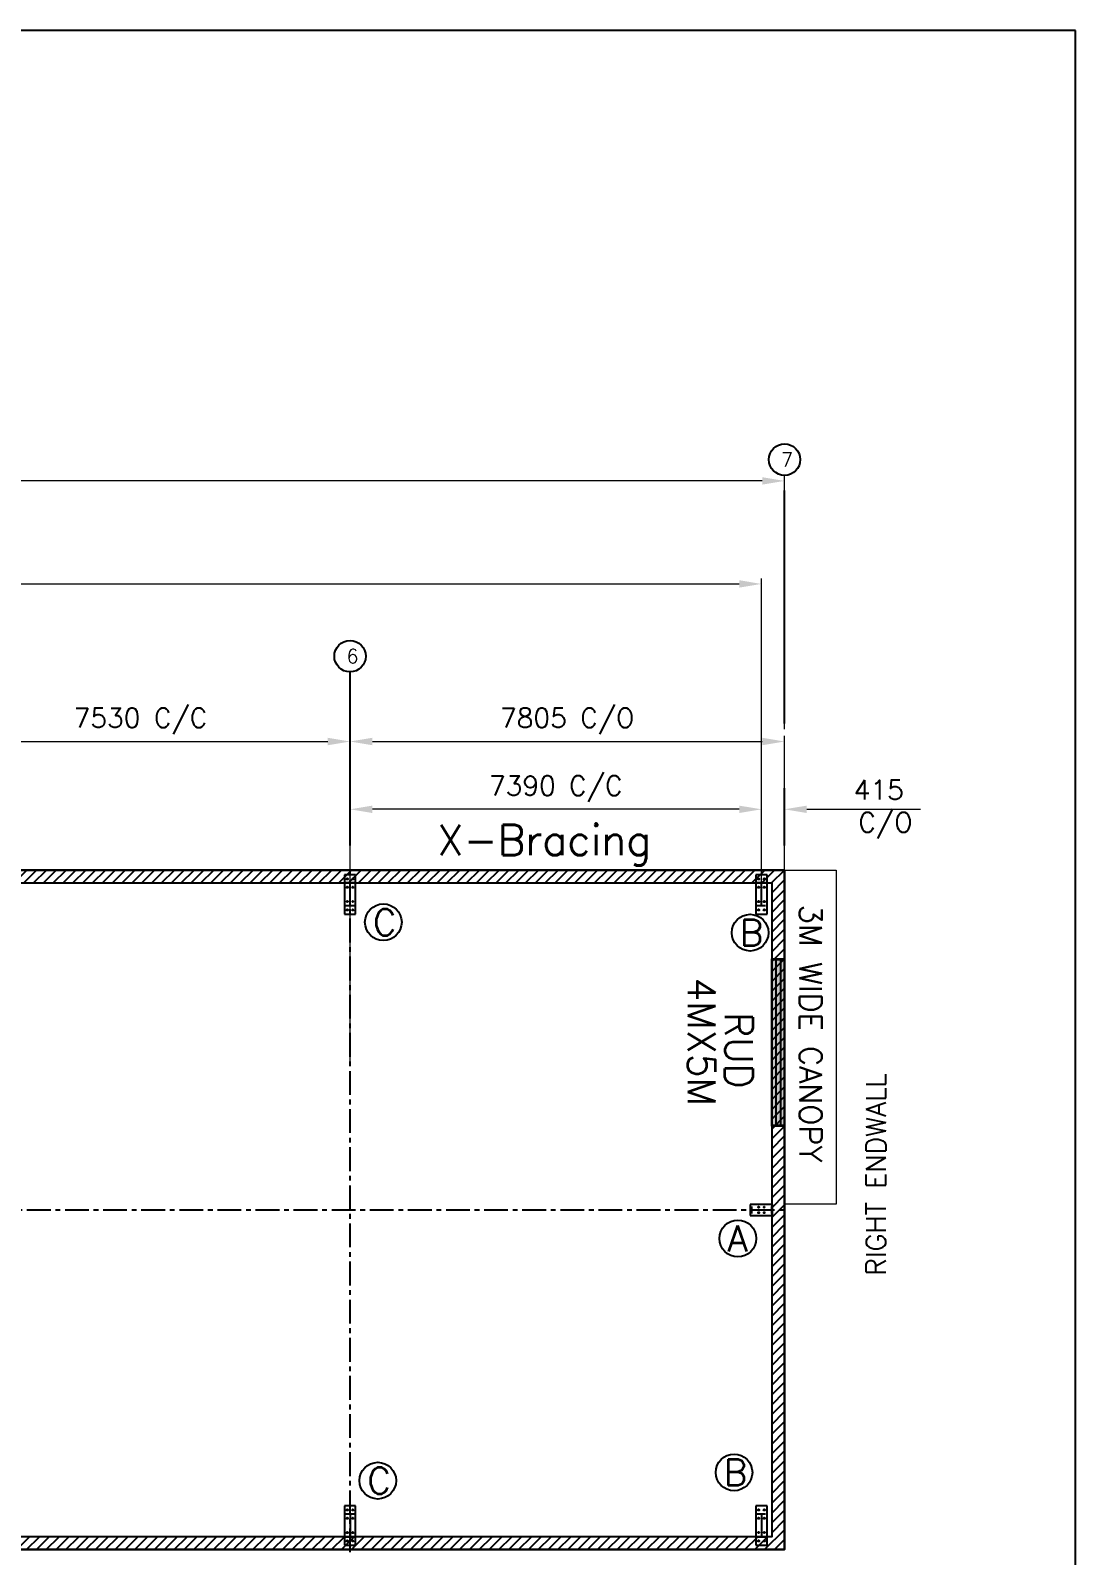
# Model space of a CAD drawing. Header units: millimetres. Extents: x -19676 to 167235, y 1586 to 44760.
# Drawn here: x 148462 to 167235, y 17380 to 44760 of the extents above; entities that cross this region are included whole.
import ezdxf

# ---------------------------------------------------------------- set-up
doc = ezdxf.new("R2010")
doc.units = ezdxf.units.MM
doc.header["$MEASUREMENT"] = 0
doc.linetypes.add('CENTER', pattern=[684.416, 427.76, -85.552, 85.552, -85.552])
doc.linetypes.add('CONTIN', pattern=[0])
doc.layers.get('0').update_dxf_attribs({"linetype": 'CONTIN'})
doc.layers.get('Defpoints').update_dxf_attribs({"linetype": 'CONTINUOUS'})
for name, color, linetype in [('1', 7, 'CONTIN'), ('10', 10, 'CONTIN'), ('12', 6, 'CONTIN'), ('13', 1, 'CONTIN'), ('16', 7, 'CONTIN'), ('2', 6, 'CONTIN'), ('22', 7, 'CONTIN'), ('27', 1, 'CENTER')]:
    doc.layers.add(name, color=color, linetype=linetype)
doc.styles.add('SIMPLEX', font='SIMPLEX')
doc.dimstyles.new('FOR D', dxfattribs={"dimscale": 100, "dimtxt": 4, "dimasz": 4, "dimexe": 1, "dimexo": 1, "dimgap": 1, "dimtad": 1, "dimdec": 0, "dimzin": 0, "dimdsep": 46, "dimtxsty": 'SIMPLEX', "dimcen": 1, "dimclrd": 6, "dimclre": 6, "dimclrt": 7, "dimadec": 0, "dimazin": 0, "dimtfac": 1, "dimtdec": 0, "dimtofl": 0, "dimtmove": 0, "dimatfit": 3, "dimfxl": 1, "dimtolj": 1, "dimtzin": 0, "dimlwd": 0, "dimlwe": 0, "dimarcsym": 1})

# ---------------------------------------------------------------- blocks, each defined once
blk = doc.blocks.new('WCOL')
for p, q in [((-225.857, 440.421), (225.857, 440.421)), ((0, 440.421), (0, 0)), ((-225.857, 0), (225.857, 0))]:
    blk.add_line(p, q)
blk = doc.blocks.new('BOLT_0')
at = {"layer": '1'}
blk.add_circle((0, 0), 25.4, dxfattribs=at)
blk = doc.blocks.new('*D35353535')
at = {"color": 6, "linetype": 'Continuous', "lineweight": 0}
for p, q in [((146673, 26228), (146673, 32094)), ((154203, 26201), (154203, 32094)), ((147073, 31994), (153803, 31994))]:
    blk.add_line(p, q, dxfattribs=at)
at = {"color": 6, "linetype": 'Continuous'}
for points in [[(147073, 32061), (147073, 31927), (146673, 31994)], [(153803, 31927), (153803, 32061), (154203, 31994)]]:
    blk.add_solid(points, dxfattribs=at)
at = {"layer": 'Defpoints', "color": 0, "linetype": 'Continuous'}
for p in [(154203, 31994), (146673, 26128), (154203, 26101)]:
    blk.add_point(p, dxfattribs=at)
at = {"color": 7, "linetype": 'Continuous', "insert": (150438, 32361), "char_height": 350, "attachment_point": 5, "style": 'SIMPLEX'}
blk.add_mtext('\\A1;7530 C/C', dxfattribs=at)
blk = doc.blocks.new('*D36363636')
at = {"color": 6, "linetype": 'Continuous', "lineweight": 0}
for p, q in [((154203, 26201), (154203, 32094)), ((162008, 26391), (162008, 32094)), ((154603, 31994), (161608, 31994))]:
    blk.add_line(p, q, dxfattribs=at)
at = {"color": 6, "linetype": 'Continuous'}
for points in [[(154603, 32061), (154603, 31927), (154203, 31994)], [(161608, 31927), (161608, 32061), (162008, 31994)]]:
    blk.add_solid(points, dxfattribs=at)
at = {"layer": 'Defpoints', "color": 0, "linetype": 'Continuous'}
for p in [(162008, 31994), (162008, 26291), (154203, 26101)]:
    blk.add_point(p, dxfattribs=at)
at = {"color": 7, "linetype": 'Continuous', "insert": (158105, 32361), "char_height": 350, "attachment_point": 5, "style": 'SIMPLEX'}
blk.add_mtext('\\A1;7805 C/O', dxfattribs=at)
blk = doc.blocks.new('*D40404040')
at = {"color": 6, "linetype": 'Continuous', "lineweight": 0}
for p, q in [((116278, 32214), (116278, 36773)), ((162008, 32214), (162008, 36773)), ((161608, 36673), (116678, 36673))]:
    blk.add_line(p, q, dxfattribs=at)
at = {"color": 6, "linetype": 'Continuous'}
for points in [[(116678, 36739), (116678, 36606), (116278, 36673)], [(161608, 36606), (161608, 36739), (162008, 36673)]]:
    blk.add_solid(points, dxfattribs=at)
at = {"layer": 'Defpoints', "color": 0, "linetype": 'Continuous'}
for p in [(116278, 36673), (116278, 32114), (162008, 32114)]:
    blk.add_point(p, dxfattribs=at)
at = {"color": 7, "linetype": 'Continuous', "insert": (139143, 36973), "char_height": 400, "attachment_point": 5, "style": 'SIMPLEX'}
blk.add_mtext('\\A1;45730 OUT-TO-OUT OF STEEL LINE', dxfattribs=at)
blk = doc.blocks.new('*D43434343')
at = {"color": 6, "linetype": 'Continuous', "lineweight": 0}
for p, q in [((161193, 30777), (160793, 30777)), ((161593, 29946), (161593, 30877)), ((162008, 30029), (162008, 30877)), ((162408, 30777), (164451, 30777))]:
    blk.add_line(p, q, dxfattribs=at)
at = {"color": 6, "linetype": 'Continuous'}
for points in [[(161193, 30710), (161193, 30843), (161593, 30777)], [(162408, 30843), (162408, 30710), (162008, 30777)]]:
    blk.add_solid(points, dxfattribs=at)
at = {"layer": 'Defpoints', "color": 0, "linetype": 'Continuous'}
for p in [(161593, 30777), (161593, 29846), (162008, 29929)]:
    blk.add_point(p, dxfattribs=at)
at = {"color": 7, "linetype": 'Continuous', "insert": (163701, 30777), "char_height": 350, "attachment_point": 5, "style": 'SIMPLEX'}
blk.add_mtext('\\A1;415 \\P C/O', dxfattribs=at)
blk = doc.blocks.new('*D44444444')
at = {"color": 6, "linetype": 'Continuous', "lineweight": 0}
for p, q in [((154203, 30470), (154203, 30877)), ((161193, 30777), (154603, 30777)), ((161593, 29946), (161593, 30877))]:
    blk.add_line(p, q, dxfattribs=at)
at = {"color": 6, "linetype": 'Continuous'}
for points in [[(154603, 30843), (154603, 30710), (154203, 30777)], [(161193, 30710), (161193, 30843), (161593, 30777)]]:
    blk.add_solid(points, dxfattribs=at)
at = {"layer": 'Defpoints', "color": 0, "linetype": 'Continuous'}
for p in [(154203, 30777), (154203, 30370), (161593, 29846)]:
    blk.add_point(p, dxfattribs=at)
at = {"color": 7, "linetype": 'Continuous', "insert": (157898, 31143), "char_height": 350, "attachment_point": 5, "style": 'SIMPLEX'}
blk.add_mtext('\\A1;7390 C/C', dxfattribs=at)
blk = doc.blocks.new('zw$2C1D')
at = {"ltscale": 0.1}
h = blk.add_hatch(color=4, dxfattribs=at)
h.dxf.hatch_style = 1
h.paths.add_polyline_path([(-230, -1595), (0, -1595), (0, -4595), (-230, -4595)])
at = {"color": 5, "ltscale": 0.1}
for p, q in [((-155, -1595), (-155, -4595)), ((-75, -1595), (-75, -4595))]:
    blk.add_line(p, q, dxfattribs=at)
at = {"linetype": 'Continuous', "lineweight": 5}
for points in [[(0, 0), (928, 0), (928, -5996), (0, -5996)], [(0, -1613), (0, -4576), (-230, -4576), (-230, -1613)]]:
    blk.add_lwpolyline(points, close=True, dxfattribs=at)
at = {"color": 0, "ltscale": 0.1}
blk.add_lwpolyline([(-230, -1595), (0, -1595), (0, -4595), (-230, -4595)], close=True, dxfattribs=at)
at = {"color": 5, "linetype": 'ByBlock', "lineweight": 0, "attachment_point": 5, "rotation": 270, "style": 'SIMPLEX'}
for s, insert, char_height in [('\\A1;3M WIDE CANOPY', (470, -2936), 400), ('\\A1;4MX5M ', (-1488, -3084), 500), ('\\A1;RUD ', (-822, -3237), 500)]:
    blk.add_mtext(s, dxfattribs=dict(at, insert=insert, char_height=char_height))
blk = doc.blocks.new('*D565656')
at = {"color": 6, "linetype": 'Continuous', "lineweight": 0}
for p, q in [((116693, 29349), (116693, 34923)), ((117093, 34823), (161193, 34823)), ((161593, 29349), (161593, 34923))]:
    blk.add_line(p, q, dxfattribs=at)
at = {"color": 6, "linetype": 'Continuous'}
for points in [[(117093, 34890), (117093, 34757), (116693, 34823)], [(161193, 34757), (161193, 34890), (161593, 34823)]]:
    blk.add_solid(points, dxfattribs=at)
at = {"layer": 'Defpoints', "color": 0, "linetype": 'Continuous'}
for p in [(161593, 34823), (116693, 29249), (161593, 29249)]:
    blk.add_point(p, dxfattribs=at)
at = {"color": 7, "linetype": 'Continuous', "insert": (139143, 35123), "char_height": 400, "attachment_point": 5, "style": 'SIMPLEX'}
blk.add_mtext('\\A1;44900 CENTER-TO-CENTER OF STEEL COLUMN', dxfattribs=at)

msp = doc.modelspace()

# ---------------------------------------------------------------- hatches: boundary and pattern name
at = {"linetype": 'Continuous'}
h = msp.add_hatch(dxfattribs=at)
h.set_pattern_fill('ANSI31', color=1, scale=1000, style=0)
h.set_pattern_definition([(45, (110645.18, 1657.6), (-88.38835, 88.38835), [])])
h.paths.add_polyline_path([(116277.9, 29684.4), (162007.9, 29684.4), (162007.9, 17484.4), (116277.9, 17484.4)])
h.paths.add_polyline_path([(116507.9, 29454.4), (161777.9, 29454.4), (161777.9, 17714.4), (116507.9, 17714.4)], flags=16)

# ---------------------------------------------------------------- linework, layer by layer
for p, q in [((162007.9, 29684.4), (116277.9, 29684.4)), ((162007.9, 17484.4), (162007.9, 29684.4)), ((116277.9, 17484.4), (162007.9, 17484.4))]:
    msp.add_line(p, q)
for points in [[(116277.9, 29684.4), (162007.9, 29684.4), (162007.9, 17484.4), (116277.9, 17484.4)], [(116507.9, 29454.4), (161777.9, 29454.4), (161777.9, 17714.4), (116507.9, 17714.4)]]:
    msp.add_lwpolyline(points, close=True, dxfattribs=at)
at = {"layer": '10'}
for p, q in [((154302.9, 29601.9), (154102.9, 29601.9)), ((154102.9, 29601.9), (154102.9, 28896.4)), ((154302.9, 28896.4), (154302.9, 29601.9)), ((161692.9, 29601.4), (161492.9, 29601.4)), ((161492.9, 29601.4), (161492.9, 28895.9)), ((161692.9, 28895.9), (161692.9, 29601.4)), ((154102.9, 28896.4), (154302.9, 28896.4)), ((161492.9, 28895.9), (161692.9, 28895.9)), ((161792.9, 23684.4), (161392.9, 23684.4)), ((161392.9, 23684.4), (161392.9, 23484.4)), ((161792.9, 23484.4), (161792.9, 23684.4)), ((161392.9, 23484.4), (161792.9, 23484.4)), ((154102.9, 18272.4), (154102.9, 17566.9)), ((154302.9, 18272.4), (154102.9, 18272.4)), ((154302.9, 17566.9), (154302.9, 18272.4)), ((161492.9, 18272.9), (161492.9, 17567.4)), ((161692.9, 18272.9), (161492.9, 18272.9)), ((161692.9, 17567.4), (161692.9, 18272.9)), ((154102.9, 17566.9), (154302.9, 17566.9)), ((161492.9, 17567.4), (161692.9, 17567.4))]:
    msp.add_line(p, q, dxfattribs=at)
at = {"layer": '12'}
for p, q in [((162007.9, 32319.1), (162007.9, 36503.4)), ((154202.9, 31087.4), (154202.9, 33243.3)), ((154202.9, 30125), (154202.9, 31158.4)), ((162007.9, 30125), (162007.9, 31158.4))]:
    msp.add_line(p, q, dxfattribs=at)
at = {"layer": '13'}
for centre in [(162007.9, 37055.1), (154202.9, 33525.7)]:
    msp.add_circle(centre, 282.3, dxfattribs=at)
at = {"layer": '16'}
for centre in [(154800.6, 28749.2), (161389, 28561.8), (161168.9, 23071.5), (161100.5, 18871.2), (154700.6, 18723.2)]:
    msp.add_circle(centre, 329.4, dxfattribs=at)
at = {"layer": '22'}
for p, q in [((167234.8, 44759.7), (106181.6, 44759.7)), ((167234.8, 1586.3), (167234.8, 44759.7))]:
    msp.add_line(p, q, dxfattribs=at)
at = {"layer": '27'}
for p, q in [((154202.9, 17437.3), (154202.9, 29731.4)), ((116230.9, 23584.4), (162055, 23584.4))]:
    msp.add_line(p, q, dxfattribs=at)

# ---------------------------------------------------------------- block references
at = {"linetype": 'Continuous'}
msp.add_blockref('zw$2C1D', (162007.9, 29684.4), dxfattribs=at)
at = {"layer": '10'}
for p, xscale, yscale, zscale, rotation in [((154202.9, 29454.4), 0.33206844, 0.93319744, 0.93319744, 180), ((161592.9, 29454.4), 0.33206844, 0.93319744, 0.93319744, 180), ((161777.9, 23584.4), 0.27672372, 0.8173991999999998, 0.8173991999999998, 90)]:
    msp.add_blockref('WCOL', p, dxfattribs=dict(at, xscale=xscale, yscale=yscale, zscale=zscale, rotation=rotation))
for name, p, xscale, yscale, zscale in [('BOLT_0', (154152.9, 29526.9), 0.4724409600000001, 0.4724409600000001, 0.4724409600000001), ('BOLT_0', (154152.9, 29376.9), 0.4724409600000001, 0.4724409600000001, 0.4724409600000001), ('BOLT_0', (154252.9, 29526.9), 0.4724409600000001, 0.4724409600000001, 0.4724409600000001), ('BOLT_0', (154252.9, 29376.9), 0.4724409600000001, 0.4724409600000001, 0.4724409600000001), ('BOLT_0', (161542.9, 29526.4), 0.4724409600000001, 0.4724409600000001, 0.4724409600000001), ('BOLT_0', (161542.9, 29376.4), 0.4724409600000001, 0.4724409600000001, 0.4724409600000001), ('BOLT_0', (161642.9, 29526.4), 0.4724409600000001, 0.4724409600000001, 0.4724409600000001), ('BOLT_0', (161642.9, 29376.4), 0.4724409600000001, 0.4724409600000001, 0.4724409600000001), ('BOLT_0', (154152.9, 29121.4), 0.4724409600000001, 0.4724409600000001, 0.4724409600000001), ('BOLT_0', (154252.9, 29121.4), 0.4724409600000001, 0.4724409600000001, 0.4724409600000001), ('BOLT_0', (161542.9, 29120.9), 0.4724409600000001, 0.4724409600000001, 0.4724409600000001), ('BOLT_0', (161642.9, 29120.9), 0.4724409600000001, 0.4724409600000001, 0.4724409600000001), ('BOLT_0', (154152.9, 28971.4), 0.4724409600000001, 0.4724409600000001, 0.4724409600000001), ('BOLT_0', (154252.9, 28971.4), 0.4724409600000001, 0.4724409600000001, 0.4724409600000001), ('BOLT_0', (161542.9, 28970.9), 0.4724409600000001, 0.4724409600000001, 0.4724409600000001), ('BOLT_0', (161642.9, 28970.9), 0.4724409600000001, 0.4724409600000001, 0.4724409600000001), ('BOLT_0', (161542.9, 23634.4), 0.3937008, 0.3937008, 0.3937008), ('BOLT_0', (161642.9, 23634.4), 0.3937008, 0.3937008, 0.3937008), ('BOLT_0', (161542.9, 23534.4), 0.3937008, 0.3937008, 0.3937008), ('BOLT_0', (161642.9, 23534.4), 0.3937008, 0.3937008, 0.3937008), ('WCOL', (154202.9, 17714.4), 0.33206844, 0.93319744, 0.93319744), ('BOLT_0', (154152.9, 18197.4), 0.4724409600000001, 0.4724409600000001, 0.4724409600000001), ('BOLT_0', (154252.9, 18197.4), 0.4724409600000001, 0.4724409600000001, 0.4724409600000001), ('WCOL', (161592.9, 17714.4), 0.33206844, 0.93319744, 0.93319744), ('BOLT_0', (161542.9, 18197.9), 0.4724409600000001, 0.4724409600000001, 0.4724409600000001), ('BOLT_0', (161642.9, 18197.9), 0.4724409600000001, 0.4724409600000001, 0.4724409600000001), ('BOLT_0', (154152.9, 18047.4), 0.4724409600000001, 0.4724409600000001, 0.4724409600000001), ('BOLT_0', (154152.9, 17791.9), 0.4724409600000001, 0.4724409600000001, 0.4724409600000001), ('BOLT_0', (154252.9, 18047.4), 0.4724409600000001, 0.4724409600000001, 0.4724409600000001), ('BOLT_0', (154252.9, 17791.9), 0.4724409600000001, 0.4724409600000001, 0.4724409600000001), ('BOLT_0', (161542.9, 18047.9), 0.4724409600000001, 0.4724409600000001, 0.4724409600000001), ('BOLT_0', (161542.9, 17792.4), 0.4724409600000001, 0.4724409600000001, 0.4724409600000001), ('BOLT_0', (161642.9, 18047.9), 0.4724409600000001, 0.4724409600000001, 0.4724409600000001), ('BOLT_0', (161642.9, 17792.4), 0.4724409600000001, 0.4724409600000001, 0.4724409600000001), ('BOLT_0', (154152.9, 17641.9), 0.4724409600000001, 0.4724409600000001, 0.4724409600000001), ('BOLT_0', (154252.9, 17641.9), 0.4724409600000001, 0.4724409600000001, 0.4724409600000001), ('BOLT_0', (161542.9, 17642.4), 0.4724409600000001, 0.4724409600000001, 0.4724409600000001), ('BOLT_0', (161642.9, 17642.4), 0.4724409600000001, 0.4724409600000001, 0.4724409600000001)]:
    msp.add_blockref(name, p, dxfattribs=dict(at, xscale=xscale, yscale=yscale, zscale=zscale))

# ---------------------------------------------------------------- texts
at = {"linetype": 'Continuous', "style": 'SIMPLEX'}
msp.add_text('RIGHT ENDWALL', height=350, rotation=90, dxfattribs=at).set_placement((163825.8, 22408))
at = {"layer": '13', "style": 'SIMPLEX'}
for s, p in [('7', (161944.4, 36928.1)), ('6', (154139.4, 33398.6))]:
    msp.add_text(s, height=254.1, dxfattribs=at).set_placement(p)
at = {"layer": '16', "style": 'SIMPLEX'}
for s, p in [('C', (154612.3, 28513.9)), ('B', (161200.8, 28326.5)), ('A', (160980.6, 22836.2)), ('C', (154512.3, 18487.9)), ('B', (160912.3, 18635.9))]:
    msp.add_text(s, height=470.5, dxfattribs=at).set_placement(p)
at = {"layer": '2', "style": 'SIMPLEX'}
msp.add_text('X-Bracing', height=550, dxfattribs=at).set_placement((155771.6, 29951))

# ---------------------------------------------------------------- dimensions: what is measured, and where the dimension line sits
at = {"linetype": 'Continuous'}
for base, p1, p2, text, override, picture, middle in [((116277.9, 36672.8), (162007.9, 32113.7), (116277.9, 32113.7), '<> OUT-TO-OUT OF STEEL LINE', {"dimtxsty": 'SIMPLEX'}, '*D40404040', (139142.9, 36972.8)), ((161592.9, 34823.4), (116692.9, 29248.9), (161592.9, 29248.9), '<> CENTER-TO-CENTER OF STEEL COLUMN', {"dimtxsty": 'SIMPLEX'}, '*D565656', (139142.9, 35123.4)), ((154202.9, 31994.1), (146672.9, 26127.7), (154202.9, 26101.5), '<> C/C', {"dimtxt": 3.5, "dimtxsty": 'SIMPLEX'}, '*D35353535', (150437.9, 32360.8)), ((162007.9, 31994.1), (154202.9, 26101.5), (162007.9, 26291.2), '<> C/O', {"dimtxt": 3.5, "dimtxsty": 'SIMPLEX'}, '*D36363636', (158105.4, 32360.8))]:
    dim = msp.add_linear_dim(base=base, p1=p1, p2=p2, text=text, dimstyle='FOR D', override=override, dxfattribs=at)
    dim.commit()
    dim.dimension.update_dxf_attribs({"geometry": picture, "text_midpoint": middle})
dim = msp.add_linear_dim(base=(154202.9, 30776.6), p1=(161592.9, 29846.5), p2=(154202.9, 30370), angle=180, text='<> C/C', dimstyle='FOR D', override={"dimtxt": 3.5, "dimtxsty": 'SIMPLEX'}, dxfattribs=at)
dim.commit()
dim.dimension.update_dxf_attribs({"geometry": '*D44444444', "text_midpoint": (157897.9, 31143.2)})
dim = msp.add_linear_dim(base=(161592.9, 30776.6), p1=(162007.9, 29929.4), p2=(161592.9, 29846.5), angle=180, text='<> \\X C/O', dimstyle='FOR D', override={"dimtxt": 3.5, "dimtxsty": 'SIMPLEX'}, dxfattribs=at)
dim.commit()
dim.dimension.update_dxf_attribs({"geometry": '*D43434343', "text_midpoint": (163700.8, 30776.6), "dimtype": 160})

doc.saveas('drawing.dxf')
